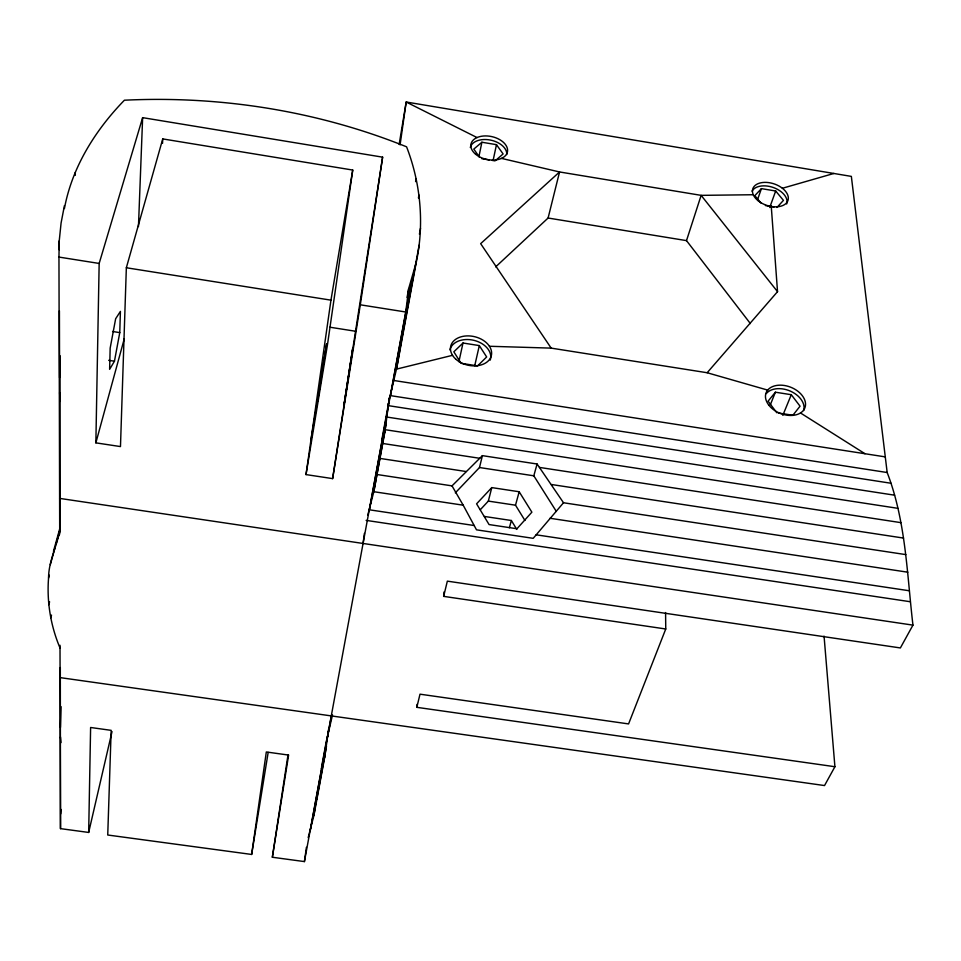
<?xml version="1.0" encoding="UTF-8"?>
<svg xmlns="http://www.w3.org/2000/svg" width="961" height="961" viewBox="0 0 961 961"><rect width="100%" height="100%" fill="white"/><g stroke="black" fill="none" stroke-linecap="round" stroke-linejoin="round"><path stroke-width="1.44" d="M60.315 667.559L60.495 828.634L88.676 832.442L112.029 731.573M64.423 208.585C71.967 167.346 95.391 130.011 124.413 100.208C220.333 95.571 317.418 110.887 406.575 146.817C420.714 183.311 424.414 223.757 416.317 262.089L396.677 368.243L389.133 400.136L381.865 439.585M75.294 175.346L75.306 172.379M60.495 828.634L60.014 647.966C50.717 625.995 46.693 601.826 48.555 578.029C48.591 560.984 57.288 545.632 59.966 529.403L60.075 355.702M60.014 647.966L60.026 645.275M60.471 727.369L61.048 706.647M59.702 534.112L58.957 257.08L59.234 240.887L61.084 223.012L64.423 205.606M88.676 832.442L90.61 727.489L111.164 730.348L107.74 835.013L251.65 854.449L268.167 752.415M95.86 442.853L99.163 263.446L142.636 117.65L382.622 157.16L360.291 304.805L332.626 478.614L306.006 474.59L330.956 300.156L352.735 170.049L162.745 138.913L126.347 267.759L120.473 446.577L95.86 442.853L124.305 338.656M119.765 332.614L120.413 311.388L115.644 318.764L110.167 348.11L109.626 369.324L114.455 361.216L119.765 332.614L112.593 331.497M138.456 226.568L142.636 117.65M162.529 143.381L162.745 138.913M60.687 813.919L61.036 809.45M377.144 470.025L377.409 467.058M665.577 612.541L665.757 628.987L443.658 596.373L444.066 591.916M824.058 636.122L834.917 766.722L416.822 707.332L417.11 704.353M308.181 837.644L313.887 815.565L317.034 795.528M313.887 815.565L324.842 756.403L328.674 728.786M288 754.962L272.347 857.248L304.421 861.585L405.734 312.001L408.689 288.564L416.317 262.089M363.066 543.458L364.411 533.367M304.421 861.585L306.415 847.302M400.088 144.847L406.179 102.01L851.35 176.392L887.171 472.524C905.935 521.222 906.932 573.969 912.95 625.13L900.373 647.942L447.345 581.141L443.658 596.373M251.65 854.449L266.317 751.97L288.612 755.082L272.347 857.248M352.735 170.049L327.473 344.723L306.006 474.59M367.775 515.096L373.817 491.708L384.965 431.501L389.325 397.782L388.785 400.725M332.626 478.614L382.622 157.16M311.004 439.645L319.052 391.103M399.151 144.426L406.179 102.01L477.028 137.555M385.589 423.008L386.154 423.549L373.817 491.708L463.19 505.186L476.5 529.835L533.199 538.328L563.506 502.759L905.875 554.617M396.677 368.243L401.073 342.981M415.608 181.629L416.125 178.674M418.431 197.954L418.96 194.999M407.068 297.429L408.689 288.564M387.691 406.611L388.232 403.668M419.428 234.172L420.51 228.286M321.551 767.178L326.211 741.856L332.518 714.912M310.127 831.349L322.079 766.542L324.842 756.403M327.461 737.351L331.461 715.669M384.965 431.501L382.394 439.453L369.42 509.81L474.278 525.535M390.634 394.803L411.981 279.074M316.589 799.804L326.476 746.301M401.314 341.575L419.152 245.139M478.938 156.535L481.893 142.24L496.477 144.667L503.108 153.952L496.092 160.019M493.125 160.355L496.477 144.667M458.914 361.672L462.998 343.017L479.323 345.588L486.65 356.963L477.581 365.889L461.088 363.306L453.832 351.81L462.998 343.017M474.746 365.636L479.323 345.588M416.822 707.332L420.005 694.178L628.578 723.921L665.757 628.987M455.322 492.861L479.491 467.526L482.398 455.646L537.091 464.007L563.506 502.759M495.66 266.894L548.094 218.027L559.554 171.959L701.134 195.359L753.256 194.735M480.284 509.75L488.332 501.101L491.78 487.599L519.18 491.756L531.877 512.165L516.958 528.754L489.065 524.562L476.584 503.828L491.78 487.599M50.753 617.923L51.522 615.064M509.39 527.745L511.36 520.502L484.416 516.453M524.946 520.478L515.516 505.198L519.18 491.756M48.807 604.697L49.6 601.814M50.308 564.672L55.077 547.518M55.882 544.659L60.255 528.922M48.555 578.029L49.347 575.159M556.347 511.444L533.811 475.803L537.091 464.007M53.444 551.374L59.894 528.274M57.9 538.16L59.822 531.265M750.373 323.569L686.502 240.622L701.134 195.359L777.533 291.663L707.152 372.736L551.17 348.122L489.437 346.272M757.532 199.672L761.424 188.632L775.683 190.999L783.455 200.369L776.944 207.456M769.725 207.516L775.683 190.999M321.286 768.584L322.079 766.542M770.41 404.617L775.383 392.208L791.287 394.707L800.057 406.191L792.861 415.26L778.254 412.978M782.819 415.356L791.287 394.707M381.601 441.039L382.394 439.453M834.917 766.722L824.526 785.557L60.087 677.613M775.383 392.208L768.091 401.169L776.8 412.737M761.424 188.632L754.829 195.624L760.836 202.975M376.748 474.47L452.018 485.87L482.398 455.646M481.893 142.24L473.797 149.087L479.539 157.28M782.386 188.272L833.86 173.473M396.124 369.216L452.523 355.318M536.082 534.796L909.382 590.775M366.129 520.381L910.031 601.694M59.606 498.387L912.95 625.13M488.332 501.101L515.516 505.198M550.004 518.267L907.821 572.203M384.316 429.567L897.898 508.333M382.67 443.465L479.695 458.289M539.481 467.418L900.889 522.64M479.491 467.526L533.811 475.803M379.679 458.373L466.097 471.515M551.494 484.512L903.556 538.076M390.25 395.596L887.171 472.524M108.689 360.327L114.455 361.216M388.052 405.602L891.015 483.251M386.094 416.93L894.595 495.191M393.878 380.496L885.285 456.883M58.957 257.08L99.163 263.446M126.347 267.759L330.956 300.156M360.291 304.805L405.734 312.001M329.839 327.208L355.017 331.173M548.094 218.027L686.502 240.622M481.833 158.697L489.197 159.91M492.152 160.391L495.095 160.883M765.437 205.558L774.061 206.975M501.51 158.397L559.554 171.959L480.656 243.65L551.17 348.122M707.152 372.736L767.671 390.094M800.501 412.978L864.984 453.724M511.36 520.502L516.79 529.391M452.018 485.87L463.19 505.186M60.999 742.625L60.495 736.967M60.05 401.434L59.618 392.556M771.239 206.074L777.533 291.663M59.234 240.887L59.258 249.812M59.414 310.799L59.582 377.745M752.067 191.167A18.487 11.364 18.2 0 1 773.701 187.647A18.487 11.364 18.2 0 1 786.675 203.948M470.301 147.477A18.607 11.688 12.2 0 1 490.29 140.042A18.607 11.688 12.2 0 1 506.771 154.553M766.289 393.578A20.77 14.103 21.3 0 1 790.723 391.283A20.77 14.103 21.3 0 1 803.684 410.551M449.928 349.912A20.818 14.643 12.7 0 1 474.205 340.41A20.818 14.643 12.7 0 1 490.23 360.111M352.807 347.762L343.918 405.422L352.807 347.762M320.542 380.712L317.574 401.362L326.68 343.678L320.542 380.712M758.421 200.981A18.523 11.352 18.2 0 0 787.96 200.477A18.523 11.352 18.2 0 0 764.788 182.374A18.523 11.352 18.2 0 0 758.421 200.981M475.563 154.192A18.643 11.688 12.2 0 0 506.699 153.904A18.643 11.688 12.2 0 0 485.341 135.921A18.643 11.688 12.2 0 0 475.563 154.192M768.776 405.098A20.806 14.103 21.3 0 0 803.444 410.371A20.806 14.103 21.3 0 0 784.26 385.469A20.806 14.103 21.3 0 0 768.776 405.098M455.682 359.054A20.854 14.643 12.7 0 0 490.603 357.696A20.854 14.643 12.7 0 0 466.83 335.906A20.854 14.643 12.7 0 0 455.682 359.054"/></g></svg>
